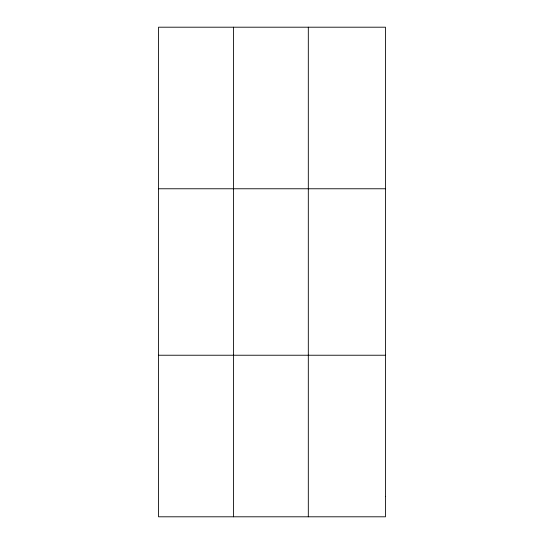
<?xml version="1.0" encoding="UTF-8"?>
<svg xmlns="http://www.w3.org/2000/svg" width="544" height="544" viewBox="0 0 544 544"><rect width="100%" height="100%" fill="white"/><g stroke="black" fill="none" stroke-linecap="round" stroke-linejoin="round"><path stroke-width="0.82" d="M233.424 516.8L233.424 27.2M308.312 516.8L308.312 27.2M158.535 188.768L385.465 188.768M158.535 355.232L385.465 355.232M385.465 496.604L385.465 516.8L158.535 516.8L158.535 27.2L385.465 27.2L385.465 496.604"/></g></svg>
